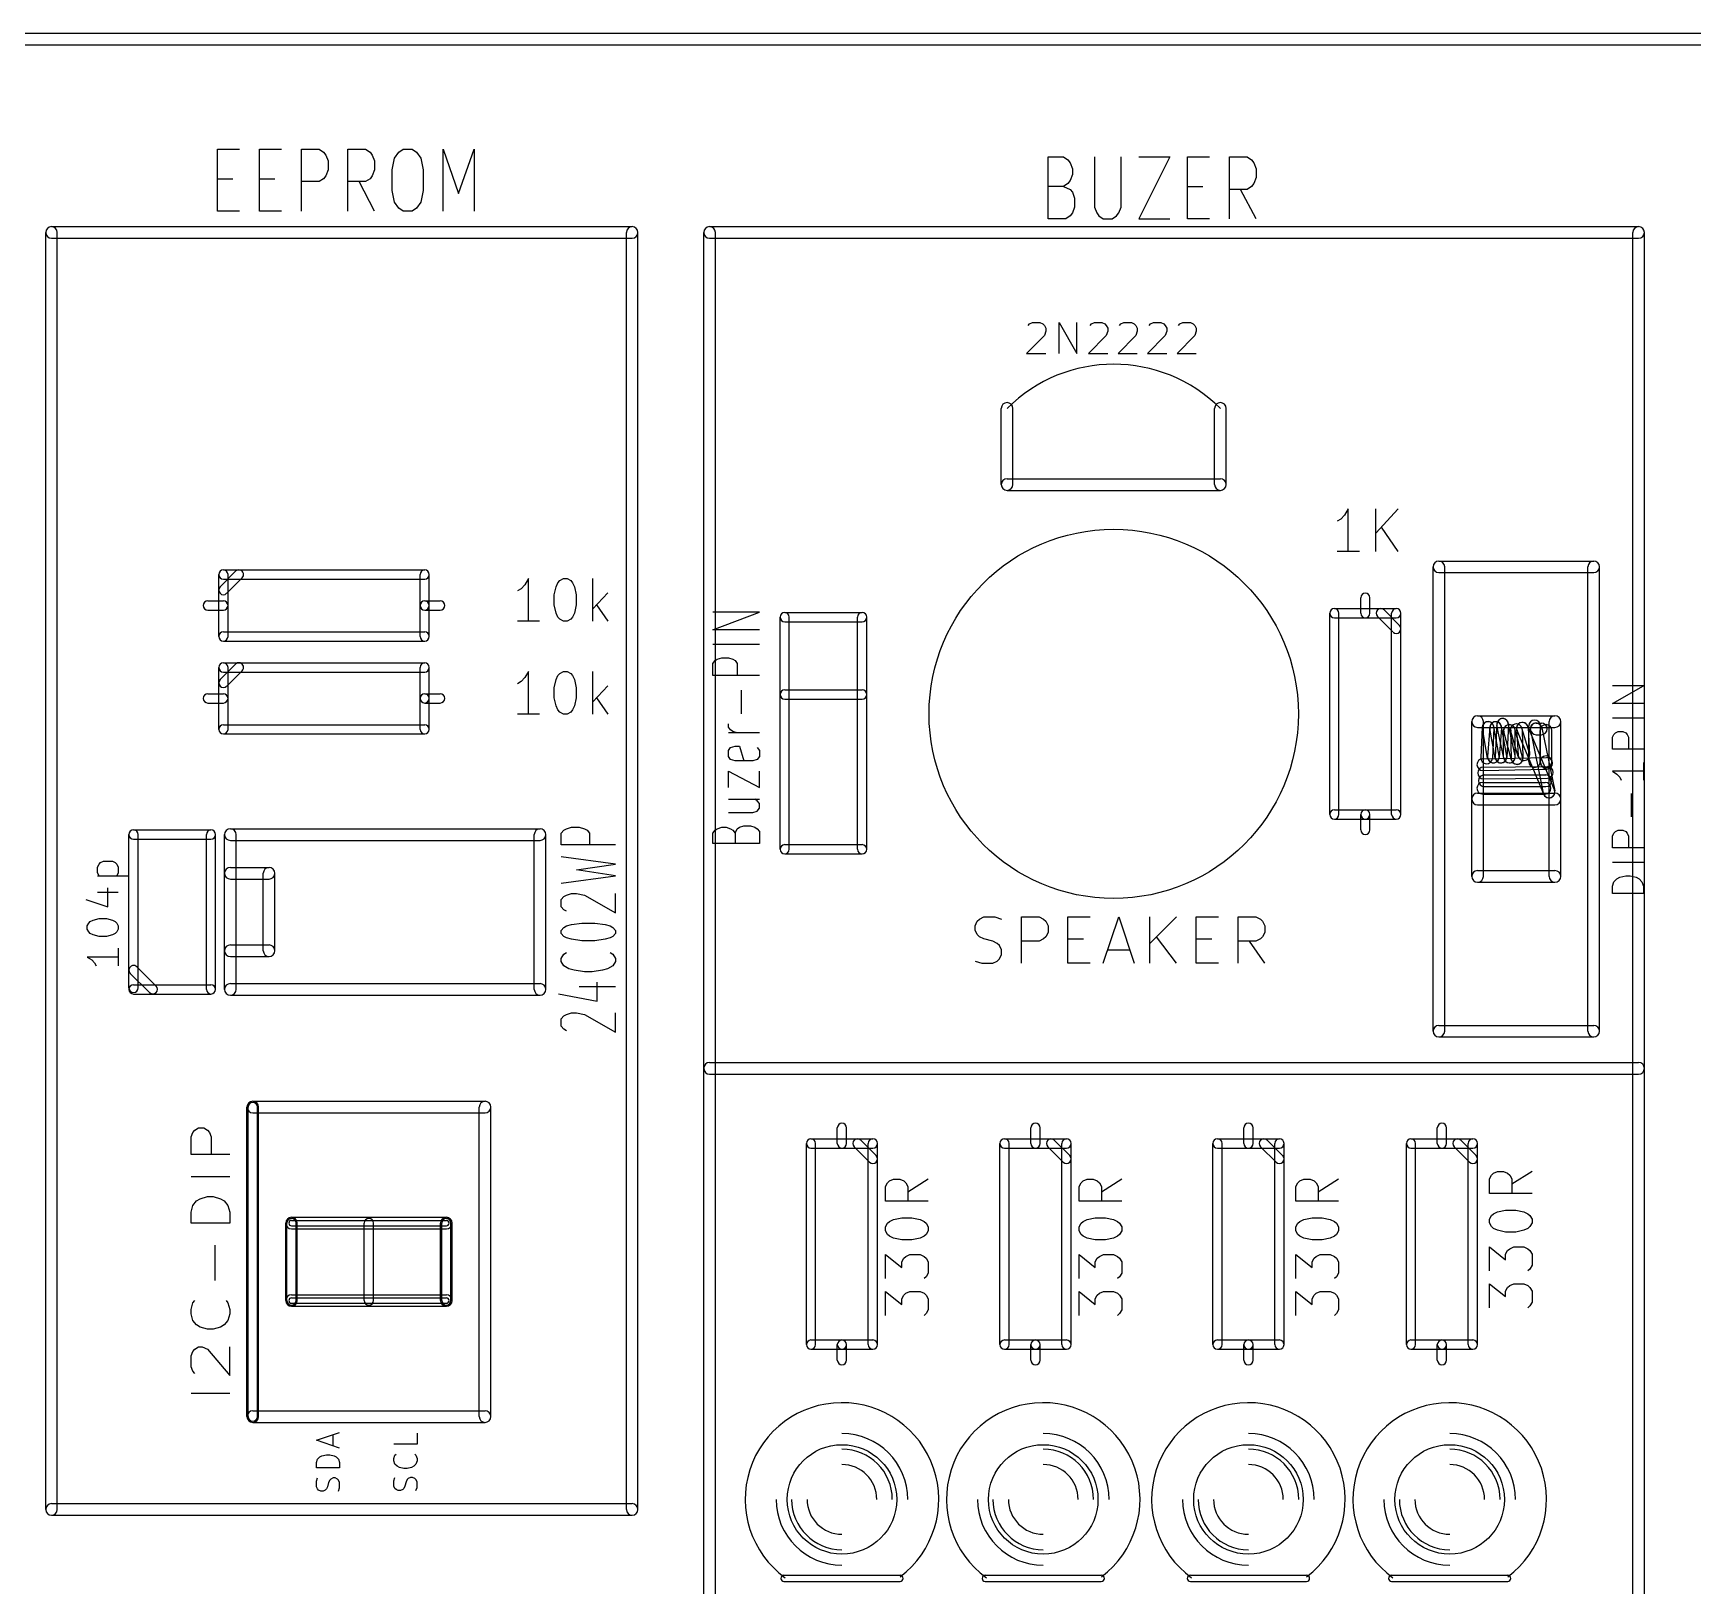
# Model space of a CAD drawing. Extents: x 6675 to 110575, y 15345 to 73745.
# Drawn here: x 31764 to 53200, y 53684 to 73745 of the extents above; entities that cross this region are included whole.
import ezdxf

# ---------------------------------------------------------------- set-up
doc = ezdxf.new("R2010")
doc.units = 0
doc.layers.add('BLACK', color=1, linetype='CONTINUOUS')

msp = doc.modelspace()

# ---------------------------------------------------------------- linework, layer by layer
at = {"layer": 'BLACK'}
for p, q in [((6750, 73745), (110500, 73745)), ((6750, 73595), (110500, 73595)), ((34143, 71446), (34143, 72246)), ((34143, 72246), (34429, 72246)), ((34686, 71446), (34686, 72246)), ((34686, 72246), (34972, 72246)), ((35229, 71446), (35229, 72246)), ((35229, 72246), (35457, 72246)), ((35457, 72246), (35515, 72208)), ((35829, 71446), (35829, 72246)), ((35829, 72246), (36057, 72246)), ((36057, 72246), (36115, 72208)), ((36486, 72208), (36543, 72246)), ((36543, 72246), (36657, 72246)), ((36657, 72246), (36715, 72208)), ((37058, 71446), (37058, 72246)), ((37058, 72246), (37258, 71675)), ((37258, 71675), (37458, 72246)), ((37458, 72246), (37458, 71446)), ((35515, 72208), (35543, 72170)), ((35543, 72170), (35572, 72094)), ((35572, 72094), (35572, 71980)), ((36115, 72208), (36143, 72170)), ((36143, 72170), (36172, 72094)), ((36172, 72094), (36172, 71980)), ((36400, 71980), (36429, 72132)), ((36429, 72132), (36486, 72208)), ((36715, 72208), (36772, 72132)), ((36772, 72132), (36800, 71980)), ((44872, 71346), (44872, 72146)), ((44872, 72146), (45072, 72146)), ((45072, 72146), (45129, 72108)), ((45129, 72108), (45158, 72070)), ((45158, 72070), (45186, 71994)), ((45472, 72146), (45472, 71499)), ((45815, 71499), (45815, 72146)), ((46044, 72146), (46444, 72146)), ((46444, 72146), (46044, 71346)), ((46672, 71346), (46672, 72146)), ((46672, 72146), (46958, 72146)), ((47215, 71346), (47215, 72146)), ((47215, 72146), (47443, 72146)), ((47443, 72146), (47501, 72108)), ((47501, 72108), (47529, 72070)), ((47529, 72070), (47558, 71994)), ((34143, 71865), (34343, 71865)), ((34686, 71865), (34886, 71865)), ((35457, 71827), (35229, 71827)), ((35515, 71865), (35457, 71827)), ((35543, 71903), (35515, 71865)), ((35572, 71980), (35543, 71903)), ((36057, 71827), (35829, 71827)), ((36172, 71446), (35972, 71827)), ((36115, 71865), (36057, 71827)), ((36143, 71903), (36115, 71865)), ((36172, 71980), (36143, 71903)), ((36400, 71713), (36400, 71980)), ((36800, 71980), (36800, 71713)), ((45158, 71841), (45129, 71803)), ((45186, 71918), (45158, 71841)), ((45186, 71994), (45186, 71918)), ((47558, 71880), (47529, 71803)), ((47558, 71994), (47558, 71880)), ((36429, 71560), (36400, 71713)), ((36800, 71713), (36772, 71560)), ((45072, 71765), (44872, 71765)), ((45129, 71803), (45072, 71765)), ((45072, 71765), (45158, 71727)), ((45158, 71727), (45186, 71689)), ((45186, 71689), (45215, 71613)), ((45215, 71613), (45215, 71499)), ((46672, 71765), (46872, 71765)), ((47443, 71727), (47215, 71727)), ((47558, 71346), (47358, 71727)), ((47501, 71765), (47443, 71727)), ((47529, 71803), (47501, 71765)), ((34429, 71446), (34143, 71446)), ((34972, 71446), (34686, 71446)), ((36486, 71484), (36429, 71560)), ((36543, 71446), (36486, 71484)), ((36657, 71446), (36543, 71446)), ((36715, 71484), (36657, 71446)), ((36772, 71560), (36715, 71484)), ((45158, 71384), (45100, 71346)), ((45186, 71422), (45158, 71384)), ((45215, 71499), (45186, 71422)), ((45472, 71499), (45500, 71422)), ((45500, 71422), (45529, 71384)), ((45529, 71384), (45586, 71346)), ((45700, 71346), (45758, 71384)), ((45758, 71384), (45786, 71422)), ((45786, 71422), (45815, 71499)), ((31925, 54670), (31925, 71170)), ((32000, 71245), (39500, 71245)), ((32075, 54670), (32075, 71170)), ((39425, 54670), (39425, 71170)), ((39575, 54670), (39575, 71170)), ((40425, 45670), (40425, 71170)), ((40500, 71245), (52500, 71245)), ((40575, 45670), (40575, 71170)), ((45100, 71346), (44872, 71346)), ((45586, 71346), (45700, 71346)), ((46044, 71346), (46444, 71346)), ((46958, 71346), (46672, 71346)), ((52425, 45670), (52425, 71170)), ((52575, 45670), (52575, 71170)), ((32000, 71095), (39500, 71095)), ((40500, 71095), (52500, 71095)), ((44614, 69970), (44633, 69989)), ((44633, 69989), (44671, 70008)), ((44671, 70008), (44767, 70008)), ((44767, 70008), (44805, 69989)), ((44805, 69989), (44824, 69970)), ((44824, 69970), (44843, 69932)), ((44843, 69894), (44824, 69837)), ((44843, 69932), (44843, 69894)), ((45014, 69608), (45014, 70008)), ((45014, 70008), (45243, 69608)), ((45243, 69608), (45243, 70008)), ((45414, 69970), (45433, 69989)), ((45433, 69989), (45471, 70008)), ((45471, 70008), (45567, 70008)), ((45567, 70008), (45605, 69989)), ((45605, 69989), (45624, 69970)), ((45624, 69970), (45643, 69932)), ((45643, 69894), (45624, 69837)), ((45643, 69932), (45643, 69894)), ((45795, 69970), (45814, 69989)), ((45814, 69989), (45852, 70008)), ((45852, 70008), (45948, 70008)), ((45948, 70008), (45986, 69989)), ((45986, 69989), (46005, 69970)), ((46005, 69970), (46024, 69932)), ((46024, 69894), (46005, 69837)), ((46024, 69932), (46024, 69894)), ((46176, 69970), (46195, 69989)), ((46195, 69989), (46233, 70008)), ((46233, 70008), (46329, 70008)), ((46329, 70008), (46367, 69989)), ((46367, 69989), (46386, 69970)), ((46386, 69970), (46405, 69932)), ((46405, 69894), (46386, 69837)), ((46405, 69932), (46405, 69894)), ((46557, 69970), (46576, 69989)), ((46576, 69989), (46614, 70008)), ((46614, 70008), (46710, 70008)), ((46710, 70008), (46748, 69989)), ((46748, 69989), (46767, 69970)), ((46767, 69970), (46786, 69932)), ((46786, 69894), (46767, 69837)), ((46786, 69932), (46786, 69894)), ((44824, 69837), (44595, 69608)), ((45624, 69837), (45395, 69608)), ((46005, 69837), (45776, 69608)), ((46386, 69837), (46157, 69608)), ((46767, 69837), (46538, 69608)), ((44595, 69608), (44843, 69608)), ((45395, 69608), (45643, 69608)), ((45776, 69608), (46024, 69608)), ((46157, 69608), (46405, 69608)), ((46538, 69608), (46786, 69608)), ((44267, 67913), (44267, 68897)), ((44417, 67913), (44417, 68897)), ((47023, 67913), (47023, 68897)), ((47173, 67913), (47173, 68897)), ((44342, 67988), (47098, 67988)), ((44342, 67838), (47098, 67838)), ((48750, 67597), (48702, 67519)), ((48750, 67047), (48750, 67597)), ((49107, 67047), (49107, 67597)), ((49393, 67597), (49107, 67283)), ((48655, 67466), (48607, 67440)), ((48702, 67519), (48655, 67466)), ((49393, 67047), (49178, 67362)), ((48893, 67047), (48607, 67047)), ((49920, 66925), (51920, 66925)), ((34160, 65950), (34160, 66750)), ((34178, 66593), (34377, 66792)), ((34220, 66810), (36820, 66810)), ((34220, 66690), (36820, 66690)), ((34263, 66508), (34462, 66707)), ((34280, 65950), (34280, 66750)), ((36760, 66350), (36760, 66750)), ((36880, 66350), (36880, 66750)), ((38160, 66697), (38112, 66619)), ((38160, 66147), (38160, 66697)), ((38541, 66645), (38565, 66671)), ((38565, 66671), (38612, 66697)), ((38612, 66697), (38660, 66697)), ((38660, 66697), (38708, 66671)), ((38708, 66671), (38731, 66645)), ((38993, 66147), (38993, 66697)), ((49845, 60850), (49845, 66850)), ((49920, 66775), (51920, 66775)), ((49995, 60850), (49995, 66850)), ((51845, 60850), (51845, 66850)), ((51995, 60850), (51995, 66850)), ((38065, 66566), (38017, 66540)), ((38112, 66619), (38065, 66566)), ((38493, 66488), (38517, 66593)), ((38493, 66357), (38493, 66488)), ((38517, 66593), (38541, 66645)), ((38731, 66645), (38755, 66593)), ((38755, 66593), (38779, 66488)), ((38779, 66488), (38779, 66357)), ((39184, 66514), (38993, 66305)), ((34020, 66410), (34220, 66410)), ((34020, 66290), (34220, 66290)), ((36760, 65950), (36760, 66350)), ((36820, 66410), (37020, 66410)), ((36820, 66290), (37020, 66290)), ((36880, 65950), (36880, 66350)), ((38517, 66252), (38493, 66357)), ((38541, 66200), (38517, 66252)), ((38755, 66252), (38731, 66200)), ((38779, 66357), (38755, 66252)), ((39041, 66357), (39184, 66147)), ((40543, 66037), (41143, 66266)), ((41143, 66266), (40543, 66266)), ((41470, 66260), (42470, 66260)), ((48510, 63650), (48510, 66250)), ((48570, 66310), (49370, 66310)), ((48630, 63650), (48630, 66250)), ((48910, 66250), (48910, 66450)), ((49030, 66250), (49030, 66450)), ((49213, 66292), (49412, 66093)), ((49310, 63650), (49310, 66250)), ((49430, 63650), (49430, 66250)), ((38303, 66147), (38017, 66147)), ((38565, 66174), (38541, 66200)), ((38612, 66147), (38565, 66174)), ((38660, 66147), (38612, 66147)), ((38708, 66174), (38660, 66147)), ((38731, 66200), (38708, 66174)), ((41143, 66037), (40543, 66037)), ((41410, 63200), (41410, 66200)), ((41470, 66140), (42470, 66140)), ((41530, 63200), (41530, 66200)), ((42410, 63200), (42410, 66200)), ((42530, 63200), (42530, 66200)), ((48570, 66190), (49370, 66190)), ((49128, 66207), (49327, 66008)), ((34220, 66010), (36820, 66010)), ((34220, 65890), (36820, 65890)), ((41143, 65847), (40543, 65847)), ((34220, 65610), (36820, 65610)), ((40543, 65600), (40571, 65638)), ((40543, 65447), (40543, 65600)), ((40571, 65638), (40600, 65657)), ((40600, 65657), (40657, 65676)), ((40657, 65676), (40743, 65676)), ((40743, 65676), (40800, 65657)), ((40800, 65657), (40829, 65638)), ((40829, 65638), (40857, 65600)), ((40857, 65600), (40857, 65447)), ((34160, 64750), (34160, 65550)), ((34178, 65393), (34377, 65592)), ((34220, 65490), (36820, 65490)), ((34263, 65308), (34462, 65507)), ((34280, 64750), (34280, 65550)), ((36760, 65150), (36760, 65550)), ((36880, 65150), (36880, 65550)), ((38112, 65419), (38065, 65366)), ((38160, 65497), (38112, 65419)), ((38160, 64947), (38160, 65497)), ((38493, 65288), (38517, 65393)), ((38517, 65393), (38541, 65445)), ((38541, 65445), (38565, 65471)), ((38565, 65471), (38612, 65497)), ((38612, 65497), (38660, 65497)), ((38660, 65497), (38708, 65471)), ((38708, 65471), (38731, 65445)), ((38731, 65445), (38755, 65393)), ((38755, 65393), (38779, 65288)), ((38993, 64947), (38993, 65497)), ((41143, 65447), (40543, 65447)), ((34020, 65210), (34220, 65210)), ((36820, 65210), (37020, 65210)), ((38065, 65366), (38017, 65340)), ((38493, 65157), (38493, 65288)), ((38779, 65288), (38779, 65157)), ((39184, 65314), (38993, 65105)), ((40914, 64952), (40914, 65257)), ((41470, 65260), (42470, 65260)), ((52162, 65084), (52562, 65313)), ((52562, 65313), (52162, 65313)), ((34020, 65090), (34220, 65090)), ((36760, 64750), (36760, 65150)), ((36820, 65090), (37020, 65090)), ((36880, 64750), (36880, 65150)), ((38517, 65052), (38493, 65157)), ((38541, 65000), (38517, 65052)), ((38565, 64974), (38541, 65000)), ((38612, 64947), (38565, 64974)), ((38708, 64974), (38660, 64947)), ((38731, 65000), (38708, 64974)), ((38755, 65052), (38731, 65000)), ((38779, 65157), (38755, 65052)), ((39041, 65157), (39184, 64947)), ((41470, 65140), (42470, 65140)), ((52562, 65084), (52162, 65084)), ((34220, 64810), (36820, 64810)), ((38303, 64947), (38017, 64947)), ((38660, 64947), (38612, 64947)), ((40743, 64780), (40743, 64819)), ((40771, 64742), (40743, 64780)), ((40800, 64723), (40771, 64742)), ((50345, 62850), (50345, 64850)), ((50420, 64925), (51420, 64925)), ((50420, 64775), (51420, 64775)), ((50481, 64779), (50461, 64385)), ((50550, 64378), (50482, 64762)), ((50495, 62850), (50495, 64850)), ((50579, 64780), (50550, 64397)), ((50648, 64378), (50580, 64762)), ((50631, 64771), (50611, 64377)), ((50698, 64404), (50630, 64788)), ((50668, 64818), (50648, 64395)), ((50757, 64376), (50670, 64799)), ((50728, 64769), (50699, 64386)), ((50796, 64404), (50728, 64788)), ((50818, 64811), (50798, 64388)), ((50904, 64407), (50817, 64830)), ((50845, 64744), (50855, 64370)), ((51002, 64392), (50903, 64755)), ((50924, 64761), (50943, 64417)), ((51089, 64444), (50992, 64767)), ((50995, 64748), (51005, 64374)), ((51412, 63968), (51068, 64793)), ((51073, 64769), (51092, 64425)), ((51081, 64333), (51081, 64795)), ((51102, 64740), (51269, 63925)), ((51176, 64831), (51244, 64831)), ((51231, 64333), (51231, 64795)), ((51249, 64771), (51416, 63956)), ((51345, 62850), (51345, 64850)), ((51495, 62850), (51495, 64850)), ((52562, 64894), (52162, 64894)), ((34220, 64690), (36820, 64690)), ((41143, 64704), (40743, 64704)), ((40771, 64514), (40829, 64533)), ((40857, 64704), (40800, 64723)), ((40829, 64533), (40886, 64533)), ((40886, 64533), (40943, 64342)), ((50756, 64392), (50756, 64736)), ((50857, 64353), (50758, 64716)), ((50946, 64401), (50849, 64724)), ((50906, 64392), (50906, 64736)), ((51274, 63911), (50930, 64736)), ((51176, 64681), (51244, 64681)), ((51229, 64332), (51229, 64736)), ((51379, 64332), (51379, 64736)), ((52162, 64647), (52181, 64685)), ((52162, 64494), (52162, 64647)), ((52181, 64685), (52200, 64704)), ((52200, 64704), (52238, 64723)), ((52238, 64723), (52295, 64723)), ((52295, 64723), (52333, 64704)), ((52333, 64704), (52352, 64685)), ((52352, 64685), (52371, 64647)), ((52371, 64647), (52371, 64494)), ((40743, 64476), (40771, 64514)), ((40743, 64399), (40743, 64476)), ((40771, 64361), (40743, 64399)), ((40829, 64342), (40771, 64361)), ((41057, 64342), (40829, 64342)), ((41114, 64361), (41057, 64342)), ((41114, 64514), (41143, 64476)), ((41143, 64399), (41114, 64361)), ((41143, 64476), (41143, 64399)), ((50485, 64369), (51311, 64387)), ((51380, 64349), (51371, 64367)), ((52562, 64494), (52162, 64494)), ((52562, 64323), (52562, 64094)), ((40743, 63999), (40743, 64209)), ((40743, 64209), (41143, 63999)), ((41143, 63999), (41143, 64209)), ((50489, 64219), (51315, 64237)), ((50496, 64261), (51322, 64269)), ((50498, 64111), (51324, 64119)), ((50507, 64161), (51303, 64161)), ((51247, 64279), (51238, 64297)), ((52562, 64208), (52162, 64208)), ((52162, 64208), (52219, 64170)), ((52219, 64170), (52257, 64132)), ((52257, 64132), (52276, 64094)), ((50420, 63925), (51420, 63925)), ((50487, 64063), (51293, 64063)), ((50487, 63913), (51293, 63913)), ((50507, 64011), (51303, 64011)), ((52410, 63618), (52410, 63923)), ((40743, 63847), (41143, 63847)), ((40743, 63675), (41057, 63675)), ((41057, 63675), (41114, 63694)), ((41114, 63828), (41086, 63847)), ((41143, 63790), (41114, 63828)), ((41114, 63694), (41143, 63732)), ((41143, 63732), (41143, 63790)), ((48570, 63710), (48970, 63710)), ((48970, 63710), (49370, 63710)), ((50420, 63775), (51420, 63775)), ((34310, 63465), (38310, 63465)), ((38617, 63447), (38650, 63466)), ((38650, 63466), (38717, 63485)), ((38717, 63485), (38817, 63485)), ((38817, 63485), (38883, 63466)), ((38883, 63466), (38917, 63447)), ((40571, 63447), (40600, 63466)), ((40600, 63466), (40657, 63485)), ((40657, 63485), (40714, 63485)), ((40714, 63485), (40771, 63466)), ((40771, 63466), (40800, 63447)), ((40829, 63409), (40857, 63466)), ((40857, 63466), (40886, 63485)), ((40886, 63485), (40943, 63504)), ((40943, 63504), (41029, 63504)), ((41029, 63504), (41086, 63485)), ((41086, 63485), (41114, 63466)), ((41114, 63466), (41143, 63428)), ((48570, 63590), (48970, 63590)), ((48910, 63450), (48910, 63650)), ((48970, 63590), (49370, 63590)), ((49030, 63450), (49030, 63650)), ((33000, 61410), (33000, 63390)), ((33060, 63450), (34060, 63450)), ((33060, 63330), (34060, 63330)), ((33120, 61410), (33120, 63390)), ((34000, 61390), (34000, 63390)), ((34120, 61390), (34120, 63390)), ((34235, 61390), (34235, 63390)), ((34310, 63315), (38310, 63315)), ((34385, 61390), (34385, 63390)), ((38235, 61390), (38235, 63390)), ((38385, 61390), (38385, 63390)), ((38583, 63409), (38617, 63447)), ((38583, 63256), (38583, 63409)), ((39283, 63256), (38583, 63256)), ((38917, 63447), (38950, 63409)), ((38950, 63409), (38950, 63256)), ((40543, 63409), (40571, 63447)), ((40543, 63275), (40543, 63409)), ((41143, 63275), (40543, 63275)), ((40800, 63447), (40829, 63409)), ((40829, 63409), (40829, 63275)), ((41143, 63428), (41143, 63275)), ((41470, 63260), (42470, 63260)), ((52162, 63371), (52181, 63409)), ((52162, 63218), (52162, 63371)), ((52181, 63409), (52200, 63428)), ((52200, 63428), (52238, 63447)), ((52238, 63447), (52295, 63447)), ((52295, 63447), (52333, 63428)), ((52333, 63428), (52352, 63409)), ((52352, 63409), (52371, 63371)), ((52371, 63371), (52371, 63218)), ((32614, 63009), (32633, 63028)), ((32633, 63028), (32671, 63047)), ((32671, 63047), (32786, 63047)), ((32786, 63047), (32824, 63028)), ((32824, 63028), (32843, 63009)), ((39283, 63009), (38583, 63104)), ((41470, 63140), (42470, 63140)), ((52562, 63218), (52162, 63218)), ((52562, 63028), (52162, 63028)), ((32595, 62971), (32614, 63009)), ((32595, 62894), (32595, 62971)), ((32614, 62856), (32595, 62894)), ((32595, 62856), (32995, 62856)), ((32843, 63009), (32862, 62971)), ((32862, 62894), (32843, 62856)), ((32862, 62971), (32862, 62894)), ((34310, 62965), (34810, 62965)), ((34310, 62815), (34810, 62815)), ((34735, 61890), (34735, 62890)), ((34885, 61890), (34885, 62890)), ((38583, 62761), (39283, 62856)), ((38783, 62933), (39283, 63009)), ((39283, 62856), (38783, 62933)), ((50420, 62925), (51420, 62925)), ((52181, 62781), (52219, 62819)), ((52219, 62819), (52257, 62838)), ((52257, 62838), (52333, 62857)), ((52333, 62857), (52390, 62857)), ((52390, 62857), (52467, 62838)), ((52467, 62838), (52505, 62819)), ((52505, 62819), (52543, 62781)), ((32595, 62647), (32862, 62647)), ((32729, 62456), (32729, 62704)), ((38617, 62590), (38650, 62609)), ((38650, 62609), (38717, 62628)), ((38717, 62628), (38783, 62628)), ((38783, 62628), (38883, 62609)), ((38883, 62609), (39283, 62380)), ((39283, 62380), (39283, 62628)), ((50420, 62775), (51420, 62775)), ((52162, 62723), (52181, 62781)), ((52162, 62628), (52162, 62723)), ((52562, 62628), (52162, 62628)), ((52543, 62781), (52562, 62723)), ((52562, 62723), (52562, 62628)), ((32443, 62551), (32729, 62456)), ((38583, 62552), (38617, 62590)), ((38583, 62456), (38583, 62552)), ((38617, 62418), (38583, 62456)), ((38650, 62399), (38617, 62418)), ((32462, 62209), (32481, 62247)), ((32462, 62170), (32462, 62209)), ((32481, 62132), (32462, 62170)), ((32481, 62247), (32500, 62266)), ((32500, 62266), (32538, 62285)), ((32538, 62285), (32614, 62304)), ((32614, 62304), (32710, 62304)), ((32710, 62304), (32786, 62285)), ((32786, 62285), (32824, 62266)), ((32824, 62266), (32843, 62247)), ((32843, 62247), (32862, 62209)), ((32862, 62170), (32843, 62132)), ((32862, 62209), (32862, 62170)), ((38583, 62152), (38617, 62190)), ((38617, 62190), (38650, 62209)), ((38650, 62209), (38717, 62228)), ((38717, 62228), (38850, 62247)), ((38850, 62247), (39017, 62247)), ((39017, 62247), (39150, 62228)), ((39150, 62228), (39217, 62209)), ((39217, 62209), (39250, 62190)), ((39250, 62190), (39283, 62152)), ((43929, 62213), (43958, 62270)), ((43929, 62156), (43929, 62213)), ((43958, 62270), (43986, 62299)), ((43986, 62299), (44044, 62327)), ((44044, 62327), (44186, 62327)), ((44186, 62327), (44272, 62299)), ((44529, 61727), (44529, 62327)), ((44529, 62327), (44757, 62327)), ((44757, 62327), (44815, 62299)), ((44815, 62299), (44843, 62270)), ((44843, 62270), (44872, 62213)), ((44872, 62213), (44872, 62127)), ((45129, 61727), (45129, 62327)), ((45129, 62327), (45415, 62327)), ((45586, 61727), (45786, 62327)), ((45786, 62327), (45986, 61727)), ((46186, 61727), (46186, 62327)), ((46529, 62327), (46186, 61984)), ((46786, 61727), (46786, 62327)), ((46786, 62327), (47072, 62327)), ((47329, 61727), (47329, 62327)), ((47329, 62327), (47557, 62327)), ((47557, 62327), (47615, 62299)), ((47615, 62299), (47643, 62270)), ((47643, 62270), (47672, 62213)), ((47672, 62213), (47672, 62127)), ((32500, 62113), (32481, 62132)), ((32538, 62094), (32500, 62113)), ((32614, 62075), (32538, 62094)), ((32710, 62075), (32614, 62075)), ((32786, 62094), (32710, 62075)), ((32824, 62113), (32786, 62094)), ((32843, 62132), (32824, 62113)), ((34310, 61965), (34810, 61965)), ((38583, 62113), (38583, 62152)), ((38617, 62075), (38583, 62113)), ((38650, 62056), (38617, 62075)), ((38717, 62037), (38650, 62056)), ((38850, 62018), (38717, 62037)), ((39017, 62018), (38850, 62018)), ((39150, 62037), (39017, 62018)), ((39217, 62056), (39150, 62037)), ((39250, 62075), (39217, 62056)), ((39283, 62113), (39250, 62075)), ((39283, 62152), (39283, 62113)), ((43958, 62099), (43929, 62156)), ((43986, 62070), (43958, 62099)), ((44044, 62041), (43986, 62070)), ((44158, 62013), (44044, 62041)), ((44215, 61984), (44158, 62013)), ((44244, 61956), (44215, 61984)), ((44272, 61899), (44244, 61956)), ((44757, 62013), (44529, 62013)), ((44815, 62041), (44757, 62013)), ((44843, 62070), (44815, 62041)), ((44872, 62127), (44843, 62070)), ((45129, 62041), (45329, 62041)), ((46529, 61727), (46272, 62070)), ((46786, 62041), (46986, 62041)), ((47557, 62013), (47329, 62013)), ((47672, 61727), (47472, 62013)), ((47615, 62041), (47557, 62013)), ((47643, 62070), (47615, 62041)), ((47672, 62127), (47643, 62070)), ((32862, 61808), (32462, 61808)), ((32462, 61808), (32519, 61770)), ((32519, 61770), (32557, 61732)), ((32862, 61923), (32862, 61694)), ((34310, 61815), (34810, 61815)), ((38583, 61790), (38617, 61847)), ((38583, 61752), (38583, 61790)), ((38617, 61694), (38583, 61752)), ((38617, 61847), (38650, 61866)), ((39217, 61866), (39250, 61847)), ((39250, 61847), (39283, 61790)), ((39283, 61752), (39250, 61694)), ((39283, 61790), (39283, 61752)), ((43929, 61756), (44015, 61727)), ((44158, 61727), (44215, 61756)), ((44215, 61756), (44244, 61784)), ((44244, 61784), (44272, 61841)), ((44272, 61841), (44272, 61899)), ((45643, 61899), (45929, 61899)), ((32557, 61732), (32576, 61694)), ((33267, 61348), (33018, 61597)), ((33352, 61433), (33103, 61682)), ((38683, 61656), (38617, 61694)), ((38750, 61637), (38683, 61656)), ((38883, 61618), (38750, 61637)), ((38983, 61618), (38883, 61618)), ((39117, 61637), (38983, 61618)), ((39183, 61656), (39117, 61637)), ((39250, 61694), (39183, 61656)), ((44015, 61727), (44158, 61727)), ((45415, 61727), (45129, 61727)), ((47072, 61727), (46786, 61727)), ((33060, 61450), (34060, 61450)), ((33060, 61330), (34060, 61330)), ((34310, 61465), (38310, 61465)), ((34310, 61315), (38310, 61315)), ((38550, 61332), (39050, 61237)), ((38817, 61428), (39283, 61428)), ((39050, 61237), (39050, 61485)), ((38583, 61009), (38617, 61047)), ((38583, 60913), (38583, 61009)), ((38617, 60875), (38583, 60913)), ((38617, 61047), (38650, 61066)), ((38650, 61066), (38717, 61085)), ((38717, 61085), (38783, 61085)), ((38783, 61085), (38883, 61066)), ((38883, 61066), (39283, 60837)), ((39283, 60837), (39283, 61085)), ((49920, 60925), (51920, 60925)), ((38650, 60856), (38617, 60875)), ((49920, 60775), (51920, 60775)), ((40500, 60445), (52500, 60445)), ((40500, 60295), (52500, 60295)), ((34525, 55870), (34525, 59870)), ((34540, 55870), (34540, 59870)), ((34600, 59945), (37600, 59945)), ((34660, 55870), (34660, 59870)), ((34675, 55870), (34675, 59870)), ((37525, 55870), (37525, 59870)), ((37675, 55870), (37675, 59870)), ((33850, 59570), (33898, 59599)), ((33898, 59599), (33969, 59599)), ((33969, 59599), (34017, 59570)), ((34600, 59795), (37600, 59795)), ((42150, 59400), (42150, 59600)), ((42270, 59400), (42270, 59600)), ((44650, 59400), (44650, 59600)), ((44770, 59400), (44770, 59600)), ((47400, 59400), (47400, 59600)), ((47520, 59400), (47520, 59600)), ((49900, 59400), (49900, 59600)), ((50020, 59400), (50020, 59600)), ((33802, 59484), (33826, 59542)), ((33802, 59256), (33802, 59484)), ((33826, 59542), (33850, 59570)), ((34017, 59570), (34040, 59542)), ((34040, 59542), (34064, 59484)), ((34064, 59484), (34064, 59256)), ((41750, 56800), (41750, 59400)), ((41810, 59460), (42610, 59460)), ((41870, 56800), (41870, 59400)), ((42453, 59442), (42652, 59243)), ((42550, 56800), (42550, 59400)), ((42670, 56800), (42670, 59400)), ((44250, 56800), (44250, 59400)), ((44310, 59460), (45110, 59460)), ((44370, 56800), (44370, 59400)), ((44953, 59442), (45152, 59243)), ((45050, 56800), (45050, 59400)), ((45170, 56800), (45170, 59400)), ((47000, 56800), (47000, 59400)), ((47060, 59460), (47860, 59460)), ((47120, 56800), (47120, 59400)), ((47703, 59442), (47902, 59243)), ((47800, 56800), (47800, 59400)), ((47920, 56800), (47920, 59400)), ((49500, 56800), (49500, 59400)), ((49560, 59460), (50360, 59460)), ((49620, 56800), (49620, 59400)), ((50203, 59442), (50402, 59243)), ((50300, 56800), (50300, 59400)), ((50420, 56800), (50420, 59400)), ((34302, 59256), (33802, 59256)), ((41810, 59340), (42610, 59340)), ((42368, 59357), (42567, 59158)), ((44310, 59340), (45110, 59340)), ((44868, 59357), (45067, 59158)), ((47060, 59340), (47860, 59340)), ((47618, 59357), (47817, 59158)), ((49560, 59340), (50360, 59340)), ((50118, 59357), (50317, 59158)), ((34302, 58970), (33802, 58970)), ((50573, 58944), (50599, 58991)), ((50599, 58991), (50625, 59015)), ((50625, 59015), (50677, 59039)), ((50677, 59039), (50756, 59039)), ((50756, 59039), (50808, 59015)), ((50808, 59015), (50835, 58991)), ((50835, 58991), (50861, 58944)), ((51123, 59039), (50861, 58872)), ((42773, 58844), (42799, 58891)), ((42773, 58653), (42773, 58844)), ((42799, 58891), (42825, 58915)), ((42825, 58915), (42877, 58939)), ((42877, 58939), (42956, 58939)), ((42956, 58939), (43008, 58915)), ((43008, 58915), (43035, 58891)), ((43035, 58891), (43061, 58844)), ((43323, 58939), (43061, 58772)), ((43061, 58844), (43061, 58653)), ((45273, 58844), (45299, 58891)), ((45273, 58653), (45273, 58844)), ((45299, 58891), (45325, 58915)), ((45325, 58915), (45377, 58939)), ((45377, 58939), (45456, 58939)), ((45456, 58939), (45508, 58915)), ((45508, 58915), (45535, 58891)), ((45535, 58891), (45561, 58844)), ((45823, 58939), (45561, 58772)), ((45561, 58844), (45561, 58653)), ((48073, 58844), (48099, 58891)), ((48073, 58653), (48073, 58844)), ((48099, 58891), (48125, 58915)), ((48125, 58915), (48177, 58939)), ((48177, 58939), (48256, 58939)), ((48256, 58939), (48308, 58915)), ((48308, 58915), (48335, 58891)), ((48335, 58891), (48361, 58844)), ((48623, 58939), (48361, 58772)), ((48361, 58844), (48361, 58653)), ((50573, 58753), (50573, 58944)), ((51123, 58753), (50573, 58753)), ((50861, 58944), (50861, 58753)), ((33802, 58513), (33826, 58598)), ((33826, 58598), (33874, 58656)), ((33874, 58656), (33921, 58684)), ((33921, 58684), (34017, 58713)), ((34017, 58713), (34088, 58713)), ((34088, 58713), (34183, 58684)), ((34183, 58684), (34231, 58656)), ((34231, 58656), (34279, 58598)), ((34279, 58598), (34302, 58513)), ((43323, 58653), (42773, 58653)), ((45823, 58653), (45273, 58653)), ((48623, 58653), (48073, 58653)), ((50677, 58515), (50782, 58539)), ((50782, 58539), (50913, 58539)), ((50913, 58539), (51018, 58515)), ((33802, 58370), (33802, 58513)), ((34302, 58370), (33802, 58370)), ((34302, 58513), (34302, 58370)), ((35025, 57370), (35025, 58370)), ((35040, 57370), (35040, 58370)), ((35100, 58445), (37100, 58445)), ((35100, 58405), (37100, 58405)), ((35100, 58335), (37100, 58335)), ((35160, 57370), (35160, 58370)), ((35175, 57370), (35175, 58370)), ((36040, 57370), (36040, 58370)), ((36160, 57370), (36160, 58370)), ((37025, 57370), (37025, 58370)), ((37040, 57370), (37040, 58370)), ((37160, 57370), (37160, 58370)), ((37175, 57370), (37175, 58370)), ((42773, 58320), (42799, 58368)), ((42773, 58272), (42773, 58320)), ((42799, 58368), (42825, 58391)), ((42825, 58391), (42877, 58415)), ((42877, 58415), (42982, 58439)), ((42982, 58439), (43113, 58439)), ((43113, 58439), (43218, 58415)), ((43218, 58415), (43270, 58391)), ((43270, 58391), (43296, 58368)), ((43296, 58368), (43323, 58320)), ((43323, 58320), (43323, 58272)), ((45273, 58320), (45299, 58368)), ((45273, 58272), (45273, 58320)), ((45299, 58368), (45325, 58391)), ((45325, 58391), (45377, 58415)), ((45377, 58415), (45482, 58439)), ((45482, 58439), (45613, 58439)), ((45613, 58439), (45718, 58415)), ((45718, 58415), (45770, 58391)), ((45770, 58391), (45796, 58368)), ((45796, 58368), (45823, 58320)), ((45823, 58320), (45823, 58272)), ((48073, 58320), (48099, 58368)), ((48073, 58272), (48073, 58320)), ((48099, 58368), (48125, 58391)), ((48125, 58391), (48177, 58415)), ((48177, 58415), (48282, 58439)), ((48282, 58439), (48413, 58439)), ((48413, 58439), (48518, 58415)), ((48518, 58415), (48570, 58391)), ((48570, 58391), (48596, 58368)), ((48596, 58368), (48623, 58320)), ((48623, 58320), (48623, 58272)), ((50573, 58420), (50599, 58468)), ((50573, 58372), (50573, 58420)), ((50599, 58325), (50573, 58372)), ((50599, 58468), (50625, 58491)), ((50625, 58301), (50599, 58325)), ((50625, 58491), (50677, 58515)), ((51018, 58515), (51070, 58491)), ((51070, 58491), (51096, 58468)), ((51096, 58325), (51070, 58301)), ((51096, 58468), (51123, 58420)), ((51123, 58372), (51096, 58325)), ((51123, 58420), (51123, 58372)), ((35100, 58295), (37100, 58295)), ((42799, 58225), (42773, 58272)), ((42825, 58201), (42799, 58225)), ((42877, 58177), (42825, 58201)), ((42982, 58153), (42877, 58177)), ((43113, 58153), (42982, 58153)), ((43218, 58177), (43113, 58153)), ((43270, 58201), (43218, 58177)), ((43296, 58225), (43270, 58201)), ((43323, 58272), (43296, 58225)), ((45299, 58225), (45273, 58272)), ((45325, 58201), (45299, 58225)), ((45377, 58177), (45325, 58201)), ((45482, 58153), (45377, 58177)), ((45613, 58153), (45482, 58153)), ((45718, 58177), (45613, 58153)), ((45770, 58201), (45718, 58177)), ((45796, 58225), (45770, 58201)), ((45823, 58272), (45796, 58225)), ((48099, 58225), (48073, 58272)), ((48125, 58201), (48099, 58225)), ((48177, 58177), (48125, 58201)), ((48282, 58153), (48177, 58177)), ((48413, 58153), (48282, 58153)), ((48518, 58177), (48413, 58153)), ((48570, 58201), (48518, 58177)), ((48596, 58225), (48570, 58201)), ((48623, 58272), (48596, 58225)), ((50677, 58277), (50625, 58301)), ((50782, 58253), (50677, 58277)), ((50913, 58253), (50782, 58253)), ((51018, 58277), (50913, 58253)), ((51070, 58301), (51018, 58277)), ((34112, 57627), (34112, 58084)), ((42773, 57653), (42773, 57963)), ((42773, 57963), (42982, 57796)), ((42982, 57868), (43008, 57915)), ((43008, 57915), (43035, 57939)), ((43035, 57939), (43087, 57963)), ((43087, 57963), (43218, 57963)), ((43218, 57963), (43270, 57939)), ((43270, 57939), (43296, 57915)), ((43296, 57915), (43323, 57868)), ((45273, 57653), (45273, 57963)), ((45273, 57963), (45482, 57796)), ((45482, 57868), (45508, 57915)), ((45508, 57915), (45535, 57939)), ((45535, 57939), (45587, 57963)), ((45587, 57963), (45718, 57963)), ((45718, 57963), (45770, 57939)), ((45770, 57939), (45796, 57915)), ((45796, 57915), (45823, 57868)), ((48073, 57653), (48073, 57963)), ((48073, 57963), (48282, 57796)), ((48282, 57868), (48308, 57915)), ((48308, 57915), (48335, 57939)), ((48335, 57939), (48387, 57963)), ((48387, 57963), (48518, 57963)), ((48518, 57963), (48570, 57939)), ((48570, 57939), (48596, 57915)), ((48596, 57915), (48623, 57868)), ((50573, 57753), (50573, 58063)), ((50573, 58063), (50782, 57896)), ((50782, 57968), (50808, 58015)), ((50782, 57896), (50782, 57968)), ((50808, 58015), (50835, 58039)), ((50835, 58039), (50887, 58063)), ((50887, 58063), (51018, 58063)), ((51018, 58063), (51070, 58039)), ((51070, 58039), (51096, 58015)), ((51096, 58015), (51123, 57968)), ((51123, 57968), (51123, 57825)), ((42982, 57796), (42982, 57868)), ((43296, 57677), (43270, 57653)), ((43323, 57725), (43296, 57677)), ((43323, 57868), (43323, 57725)), ((45482, 57796), (45482, 57868)), ((45796, 57677), (45770, 57653)), ((45823, 57725), (45796, 57677)), ((45823, 57868), (45823, 57725)), ((48282, 57796), (48282, 57868)), ((48596, 57677), (48570, 57653)), ((48623, 57725), (48596, 57677)), ((48623, 57868), (48623, 57725)), ((51096, 57777), (51070, 57753)), ((51123, 57825), (51096, 57777)), ((42773, 57177), (42773, 57487)), ((42773, 57487), (42982, 57320)), ((43008, 57439), (43035, 57463)), ((43035, 57463), (43087, 57487)), ((43087, 57487), (43218, 57487)), ((43218, 57487), (43270, 57463)), ((43270, 57463), (43296, 57439)), ((45273, 57177), (45273, 57487)), ((45273, 57487), (45482, 57320)), ((45508, 57439), (45535, 57463)), ((45535, 57463), (45587, 57487)), ((45587, 57487), (45718, 57487)), ((45718, 57487), (45770, 57463)), ((45770, 57463), (45796, 57439)), ((48073, 57177), (48073, 57487)), ((48073, 57487), (48282, 57320)), ((48308, 57439), (48335, 57463)), ((48335, 57463), (48387, 57487)), ((48387, 57487), (48518, 57487)), ((48518, 57487), (48570, 57463)), ((48570, 57463), (48596, 57439)), ((50573, 57277), (50573, 57587)), ((50573, 57587), (50782, 57420)), ((50782, 57492), (50808, 57539)), ((50782, 57420), (50782, 57492)), ((50808, 57539), (50835, 57563)), ((50835, 57563), (50887, 57587)), ((50887, 57587), (51018, 57587)), ((51018, 57587), (51070, 57563)), ((51070, 57563), (51096, 57539)), ((51096, 57539), (51123, 57492)), ((51123, 57492), (51123, 57349)), ((33802, 57255), (33826, 57341)), ((33802, 57198), (33802, 57255)), ((33826, 57341), (33850, 57370)), ((34255, 57370), (34279, 57341)), ((34279, 57341), (34302, 57255)), ((34302, 57255), (34302, 57198)), ((35100, 57445), (37100, 57445)), ((35100, 57405), (37100, 57405)), ((35100, 57335), (37100, 57335)), ((35100, 57295), (37100, 57295)), ((42982, 57392), (43008, 57439)), ((42982, 57320), (42982, 57392)), ((43296, 57439), (43323, 57392)), ((43323, 57249), (43296, 57201)), ((43323, 57392), (43323, 57249)), ((45482, 57392), (45508, 57439)), ((45482, 57320), (45482, 57392)), ((45796, 57439), (45823, 57392)), ((45823, 57249), (45796, 57201)), ((45823, 57392), (45823, 57249)), ((48282, 57392), (48308, 57439)), ((48282, 57320), (48282, 57392)), ((48596, 57439), (48623, 57392)), ((48623, 57249), (48596, 57201)), ((48623, 57392), (48623, 57249)), ((51096, 57301), (51070, 57277)), ((51123, 57349), (51096, 57301)), ((33826, 57113), (33802, 57198)), ((33874, 57055), (33826, 57113)), ((33921, 57027), (33874, 57055)), ((34017, 56998), (33921, 57027)), ((34183, 57027), (34088, 56998)), ((34231, 57055), (34183, 57027)), ((34279, 57113), (34231, 57055)), ((34302, 57198), (34279, 57113)), ((43296, 57201), (43270, 57177)), ((45796, 57201), (45770, 57177)), ((48596, 57201), (48570, 57177)), ((34088, 56998), (34017, 56998)), ((41810, 56860), (42210, 56860)), ((42210, 56860), (42610, 56860)), ((44310, 56860), (44710, 56860)), ((44710, 56860), (45110, 56860)), ((47060, 56860), (47460, 56860)), ((47460, 56860), (47860, 56860)), ((49560, 56860), (49960, 56860)), ((49960, 56860), (50360, 56860)), ((33802, 56656), (33826, 56713)), ((33802, 56513), (33802, 56656)), ((33826, 56713), (33850, 56742)), ((33850, 56742), (33898, 56770)), ((33898, 56770), (33945, 56770)), ((33945, 56770), (34017, 56742)), ((34017, 56742), (34302, 56399)), ((34302, 56399), (34302, 56770)), ((41810, 56740), (42210, 56740)), ((42150, 56600), (42150, 56800)), ((42210, 56740), (42610, 56740)), ((42270, 56600), (42270, 56800)), ((44310, 56740), (44710, 56740)), ((44650, 56600), (44650, 56800)), ((44710, 56740), (45110, 56740)), ((44770, 56600), (44770, 56800)), ((47060, 56740), (47460, 56740)), ((47400, 56600), (47400, 56800)), ((47460, 56740), (47860, 56740)), ((47520, 56600), (47520, 56800)), ((49560, 56740), (49960, 56740)), ((49900, 56600), (49900, 56800)), ((49960, 56740), (50360, 56740)), ((50020, 56600), (50020, 56800)), ((33826, 56456), (33802, 56513)), ((33850, 56427), (33826, 56456)), ((34302, 56170), (33802, 56170)), ((34600, 55945), (37600, 55945)), ((34600, 55795), (37600, 55795)), ((35421, 55564), (35721, 55664)), ((35721, 55464), (35421, 55564)), ((35636, 55492), (35636, 55635)), ((36721, 55656), (36721, 55513)), ((35421, 55278), (35436, 55321)), ((35436, 55321), (35464, 55349)), ((35464, 55349), (35493, 55364)), ((35493, 55364), (35550, 55378)), ((35550, 55378), (35593, 55378)), ((35593, 55378), (35650, 55364)), ((35650, 55364), (35679, 55349)), ((35679, 55349), (35707, 55321)), ((35707, 55321), (35721, 55278)), ((36721, 55513), (36421, 55513)), ((36421, 55328), (36436, 55371)), ((36421, 55299), (36421, 55328)), ((36436, 55371), (36450, 55385)), ((36693, 55385), (36707, 55371)), ((36707, 55371), (36721, 55328)), ((36721, 55328), (36721, 55299)), ((35421, 55206), (35421, 55278)), ((35721, 55206), (35421, 55206)), ((35721, 55278), (35721, 55206)), ((36436, 55256), (36421, 55299)), ((36464, 55228), (36436, 55256)), ((36493, 55213), (36464, 55228)), ((36550, 55199), (36493, 55213)), ((36593, 55199), (36550, 55199)), ((36650, 55213), (36593, 55199)), ((36679, 55228), (36650, 55213)), ((36707, 55256), (36679, 55228)), ((36721, 55299), (36707, 55256)), ((35421, 55035), (35436, 55078)), ((35421, 54963), (35421, 55035)), ((35436, 54935), (35421, 54963)), ((35450, 54920), (35436, 54935)), ((35479, 54906), (35450, 54920)), ((35507, 54906), (35479, 54906)), ((35536, 54920), (35507, 54906)), ((35550, 54935), (35536, 54920)), ((35564, 54963), (35550, 54935)), ((35579, 55020), (35564, 54963)), ((35593, 55049), (35579, 55020)), ((35607, 55063), (35593, 55049)), ((35636, 55078), (35607, 55063)), ((35664, 55078), (35636, 55078)), ((35693, 55063), (35664, 55078)), ((35707, 55049), (35693, 55063)), ((35721, 55020), (35707, 55049)), ((35707, 54906), (35721, 54949)), ((35721, 54949), (35721, 55020)), ((36421, 55042), (36436, 55085)), ((36421, 54970), (36421, 55042)), ((36436, 54942), (36421, 54970)), ((36450, 54927), (36436, 54942)), ((36479, 54913), (36450, 54927)), ((36507, 54913), (36479, 54913)), ((36536, 54927), (36507, 54913)), ((36550, 54942), (36536, 54927)), ((36564, 54970), (36550, 54942)), ((36579, 55027), (36564, 54970)), ((36593, 55056), (36579, 55027)), ((36607, 55070), (36593, 55056)), ((36636, 55085), (36607, 55070)), ((36664, 55085), (36636, 55085)), ((36693, 55070), (36664, 55085)), ((36707, 55056), (36693, 55070)), ((36721, 55027), (36707, 55056)), ((36707, 54913), (36721, 54956)), ((36721, 54956), (36721, 55027)), ((32000, 54745), (39500, 54745)), ((32000, 54595), (39500, 54595)), ((41460, 53820), (42960, 53820)), ((44060, 53820), (45560, 53820)), ((46710, 53820), (48210, 53820)), ((49310, 53820), (50810, 53820)), ((41460, 53740), (42960, 53740)), ((44060, 53740), (45560, 53740)), ((46710, 53740), (48210, 53740)), ((49310, 53740), (50810, 53740))]:
    msp.add_line(p, q, dxfattribs=at)
for centre, radius in [((45720, 64950), 2385), ((42210, 54800), 707), ((44810, 54800), 707), ((47460, 54800), 707), ((50060, 54800), 707)]:
    msp.add_circle(centre, radius, dxfattribs=at)
for centre, radius, start, end in [((32000, 71170), 75, 90, 270), ((32000, 71170), 75, 360, 540), ((39500, 71170), 75, 360, 540), ((39500, 71170), 75, 270, 450), ((40500, 71170), 75, 90, 270), ((40500, 71170), 75, 360, 540), ((52500, 71170), 75, 360, 540), ((52500, 71170), 75, 270, 450), ((45720, 67519), 1948, 45, 135), ((44342, 68897), 75, 360, 540), ((47098, 68897), 75, 360, 540), ((44342, 67913), 75, 90, 270), ((47098, 67913), 75, 270, 450), ((44342, 67913), 75, 180, 360), ((47098, 67913), 75, 180, 360), ((49920, 66850), 75, 90, 270), ((49920, 66850), 75, 360, 540), ((51920, 66850), 75, 360, 540), ((51920, 66850), 75, 270, 450), ((34220, 66750), 60, 90, 270), ((34220, 66750), 60, 360, 540), ((34420, 66750), 60, 315, 495), ((36820, 66750), 60, 360, 540), ((36820, 66750), 60, 270, 450), ((34220, 66550), 60, 135, 315), ((48970, 66450), 60, 360, 540), ((34020, 66350), 60, 90, 270), ((34220, 66350), 60, 270, 450), ((36820, 66350), 60, 90, 270), ((36820, 66350), 60, 360, 540), ((36820, 66350), 60, 180, 360), ((37020, 66350), 60, 270, 450), ((41470, 66200), 60, 90, 270), ((41470, 66200), 60, 360, 540), ((42470, 66200), 60, 360, 540), ((42470, 66200), 60, 270, 450), ((48570, 66250), 60, 90, 270), ((48570, 66250), 60, 360, 540), ((48970, 66250), 60, 180, 360), ((49170, 66250), 60, 45, 225), ((49370, 66250), 60, 360, 540), ((49370, 66250), 60, 270, 450), ((49370, 66050), 60, 225, 405), ((34220, 65950), 60, 90, 270), ((34220, 65950), 60, 180, 360), ((36820, 65950), 60, 180, 360), ((36820, 65950), 60, 270, 450), ((34220, 65550), 60, 90, 270), ((34220, 65550), 60, 360, 540), ((34420, 65550), 60, 315, 495), ((36820, 65550), 60, 360, 540), ((36820, 65550), 60, 270, 450), ((34220, 65350), 60, 135, 315), ((34020, 65150), 60, 90, 270), ((34220, 65150), 60, 270, 450), ((36820, 65150), 60, 90, 270), ((36820, 65150), 60, 360, 540), ((37020, 65150), 60, 270, 450), ((41470, 65200), 60, 90, 270), ((42470, 65200), 60, 270, 450), ((36820, 65150), 60, 180, 360), ((34220, 64750), 60, 90, 270), ((34220, 64750), 60, 180, 360), ((36820, 64750), 60, 180, 360), ((36820, 64750), 60, 270, 450), ((50420, 64850), 75, 90, 270), ((50420, 64850), 75, 360, 540), ((50556, 64775), 75, 370, 550), ((50556, 64775), 75, -2, 177), ((50653, 64774), 75, -4, 175), ((50654, 64775), 75, 370, 550), ((50743, 64815), 75, 371, 551), ((50743, 64815), 75, -2, 177), ((50831, 64736), 75, 360, 540), ((50831, 64735), 75, 375, 555), ((50920, 64746), 75, 376, 556), ((50920, 64746), 75, 1, 181), ((50998, 64765), 75, 3, 183), ((50999, 64765), 75, 382, 562), ((51156, 64795), 75, 360, 540), ((51175, 64756), 75, 11, 191), ((51176, 64756), 75, 90, 270), ((51304, 64736), 75, 360, 540), ((51244, 64756), 75, 270, 450), ((51420, 64850), 75, 360, 540), ((51420, 64850), 75, 270, 450), ((50487, 64294), 75, 91, 271), ((50536, 64381), 75, 177, 357), ((50624, 64391), 75, 190, 370), ((50625, 64392), 75, 175, 355), ((50722, 64391), 75, 190, 370), ((50723, 64391), 75, 177, 357), ((50831, 64392), 75, 180, 360), ((50831, 64391), 75, 191, 371), ((50930, 64372), 75, 181, 361), ((50929, 64373), 75, 195, 375), ((51018, 64421), 75, 183, 363), ((51018, 64422), 75, 196, 376), ((51156, 64333), 75, 180, 360), ((51304, 64332), 75, 387, 567), ((51304, 64332), 75, 180, 360), ((51314, 64314), 75, 207, 387), ((51313, 64312), 75, 271, 451), ((50497, 64186), 75, 90, 270), ((50507, 64086), 75, 90, 270), ((51303, 64086), 75, 270, 450), ((51323, 64194), 75, 270, 450), ((50420, 63850), 75, 90, 270), ((50487, 63988), 75, 90, 270), ((51343, 63940), 75, 191, 371), ((51343, 63939), 75, 202, 382), ((51293, 63988), 75, 270, 450), ((51420, 63850), 75, 270, 450), ((48570, 63650), 60, 90, 270), ((48970, 63650), 60, 360, 540), ((48970, 63650), 60, 90, 270), ((48970, 63650), 60, 270, 450), ((49370, 63650), 60, 270, 450), ((34310, 63390), 75, 90, 270), ((34310, 63390), 75, 360, 540), ((38310, 63390), 75, 360, 540), ((38310, 63390), 75, 270, 450), ((48570, 63650), 60, 180, 360), ((49370, 63650), 60, 180, 360), ((33060, 63390), 60, 360, 540), ((33060, 63390), 60, 90, 270), ((34060, 63390), 60, 360, 540), ((34060, 63390), 60, 270, 450), ((41470, 63200), 60, 90, 270), ((42470, 63200), 60, 270, 450), ((48970, 63450), 60, 180, 360), ((41470, 63200), 60, 180, 360), ((42470, 63200), 60, 180, 360), ((34310, 62890), 75, 90, 270), ((34810, 62890), 75, 360, 540), ((34810, 62890), 75, 270, 450), ((50420, 62850), 75, 90, 270), ((50420, 62850), 75, 180, 360), ((51420, 62850), 75, 180, 360), ((51420, 62850), 75, 270, 450), ((34310, 61890), 75, 90, 270), ((34810, 61890), 75, 270, 450), ((34810, 61890), 75, 180, 360), ((33061, 61639), 60, 405, 585), ((33060, 61390), 60, 90, 270), ((33060, 61410), 60, 180, 360), ((33309, 61391), 60, 225, 405), ((34060, 61390), 60, 180, 360), ((34060, 61390), 60, 270, 450), ((34310, 61390), 75, 90, 270), ((34310, 61390), 75, 180, 360), ((38310, 61390), 75, 180, 360), ((38310, 61390), 75, 270, 450), ((49920, 60850), 75, 90, 270), ((51920, 60850), 75, 270, 450), ((49920, 60850), 75, 180, 360), ((51920, 60850), 75, 180, 360), ((40500, 60370), 75, 90, 270), ((52500, 60370), 75, 270, 450), ((34600, 59870), 75, 90, 270), ((34600, 59870), 75, 360, 540), ((34600, 59870), 60, 360, 540), ((37600, 59870), 75, 360, 540), ((37600, 59870), 75, 270, 450), ((42210, 59600), 60, 360, 540), ((44710, 59600), 60, 360, 540), ((47460, 59600), 60, 360, 540), ((49960, 59600), 60, 360, 540), ((41810, 59400), 60, 90, 270), ((41810, 59400), 60, 360, 540), ((42210, 59400), 60, 180, 360), ((42410, 59400), 60, 45, 225), ((42610, 59400), 60, 360, 540), ((42610, 59400), 60, 270, 450), ((44310, 59400), 60, 90, 270), ((44310, 59400), 60, 360, 540), ((44710, 59400), 60, 180, 360), ((44910, 59400), 60, 45, 225), ((45110, 59400), 60, 360, 540), ((45110, 59400), 60, 270, 450), ((47060, 59400), 60, 90, 270), ((47060, 59400), 60, 360, 540), ((47460, 59400), 60, 180, 360), ((47660, 59400), 60, 45, 225), ((47860, 59400), 60, 360, 540), ((47860, 59400), 60, 270, 450), ((49560, 59400), 60, 90, 270), ((49560, 59400), 60, 360, 540), ((49960, 59400), 60, 180, 360), ((50160, 59400), 60, 45, 225), ((50360, 59400), 60, 360, 540), ((50360, 59400), 60, 270, 450), ((42610, 59200), 60, 225, 405), ((45110, 59200), 60, 225, 405), ((47860, 59200), 60, 225, 405), ((50360, 59200), 60, 225, 405), ((35100, 58370), 75, 360, 540), ((35100, 58370), 75, 90, 270), ((35100, 58370), 60, 360, 540), ((35100, 58370), 35, 90, 270), ((36100, 58370), 60, 360, 540), ((37100, 58370), 75, 360, 540), ((37100, 58370), 60, 360, 540), ((37100, 58370), 75, 270, 450), ((37100, 58370), 35, 270, 450), ((35100, 57370), 75, 90, 270), ((35100, 57370), 75, 180, 360), ((35100, 57370), 60, 180, 360), ((35100, 57370), 35, 90, 270), ((36100, 57370), 60, 180, 360), ((37100, 57370), 75, 180, 360), ((37100, 57370), 60, 180, 360), ((37100, 57370), 75, 270, 450), ((37100, 57370), 35, 270, 450), ((41810, 56800), 60, 90, 270), ((42210, 56800), 60, 360, 540), ((42210, 56800), 60, 90, 270), ((42210, 56800), 60, 270, 450), ((42610, 56800), 60, 270, 450), ((44310, 56800), 60, 90, 270), ((44710, 56800), 60, 360, 540), ((44710, 56800), 60, 90, 270), ((44710, 56800), 60, 270, 450), ((45110, 56800), 60, 270, 450), ((47060, 56800), 60, 90, 270), ((47460, 56800), 60, 360, 540), ((47460, 56800), 60, 90, 270), ((47460, 56800), 60, 270, 450), ((47860, 56800), 60, 270, 450), ((49560, 56800), 60, 90, 270), ((49960, 56800), 60, 360, 540), ((49960, 56800), 60, 90, 270), ((49960, 56800), 60, 270, 450), ((50360, 56800), 60, 270, 450), ((41810, 56800), 60, 180, 360), ((42210, 56600), 60, 180, 360), ((42610, 56800), 60, 180, 360), ((44310, 56800), 60, 180, 360), ((44710, 56600), 60, 180, 360), ((45110, 56800), 60, 180, 360), ((47060, 56800), 60, 180, 360), ((47460, 56600), 60, 180, 360), ((47860, 56800), 60, 180, 360), ((49560, 56800), 60, 180, 360), ((49960, 56600), 60, 180, 360), ((50360, 56800), 60, 180, 360), ((42210, 54800), 1250, -413, -126), ((44810, 54800), 1250, -413, -126), ((47460, 54800), 1250, -413, -126), ((50060, 54800), 1250, -413, -126), ((34600, 55870), 75, 90, 270), ((34600, 55870), 75, 180, 360), ((34600, 55870), 60, 180, 360), ((37600, 55870), 75, 180, 360), ((37600, 55870), 75, 270, 450), ((42210, 54800), 850, 0, 90), ((44810, 54800), 850, 0, 90), ((47460, 54800), 850, 0, 90), ((50060, 54800), 850, 0, 90), ((42210, 54800), 650, 0, 90), ((44810, 54800), 650, 0, 90), ((47460, 54800), 650, 0, 90), ((50060, 54800), 650, 0, 90), ((42210, 54800), 450, 0, 90), ((44810, 54800), 450, 0, 90), ((47460, 54800), 450, 0, 90), ((50060, 54800), 450, 0, 90), ((32000, 54670), 75, 90, 270), ((32000, 54670), 75, 180, 360), ((39500, 54670), 75, 180, 360), ((39500, 54670), 75, 270, 450), ((42210, 54800), 850, -180, -90), ((42210, 54800), 650, -180, -90), ((42210, 54800), 450, -180, -90), ((44810, 54800), 850, -180, -90), ((44810, 54800), 650, -180, -90), ((44810, 54800), 450, -180, -90), ((47460, 54800), 850, -180, -90), ((47460, 54800), 650, -180, -90), ((47460, 54800), 450, -180, -90), ((50060, 54800), 850, -180, -90), ((50060, 54800), 650, -180, -90), ((50060, 54800), 450, -180, -90), ((41460, 53780), 40, 90, 270), ((42960, 53780), 40, 270, 450), ((44060, 53780), 40, 90, 270), ((45560, 53780), 40, 270, 450), ((46710, 53780), 40, 90, 270), ((48210, 53780), 40, 270, 450), ((49310, 53780), 40, 90, 270), ((50810, 53780), 40, 270, 450)]:
    msp.add_arc(centre, radius, start, end, dxfattribs=at)

doc.saveas('drawing.dxf')
